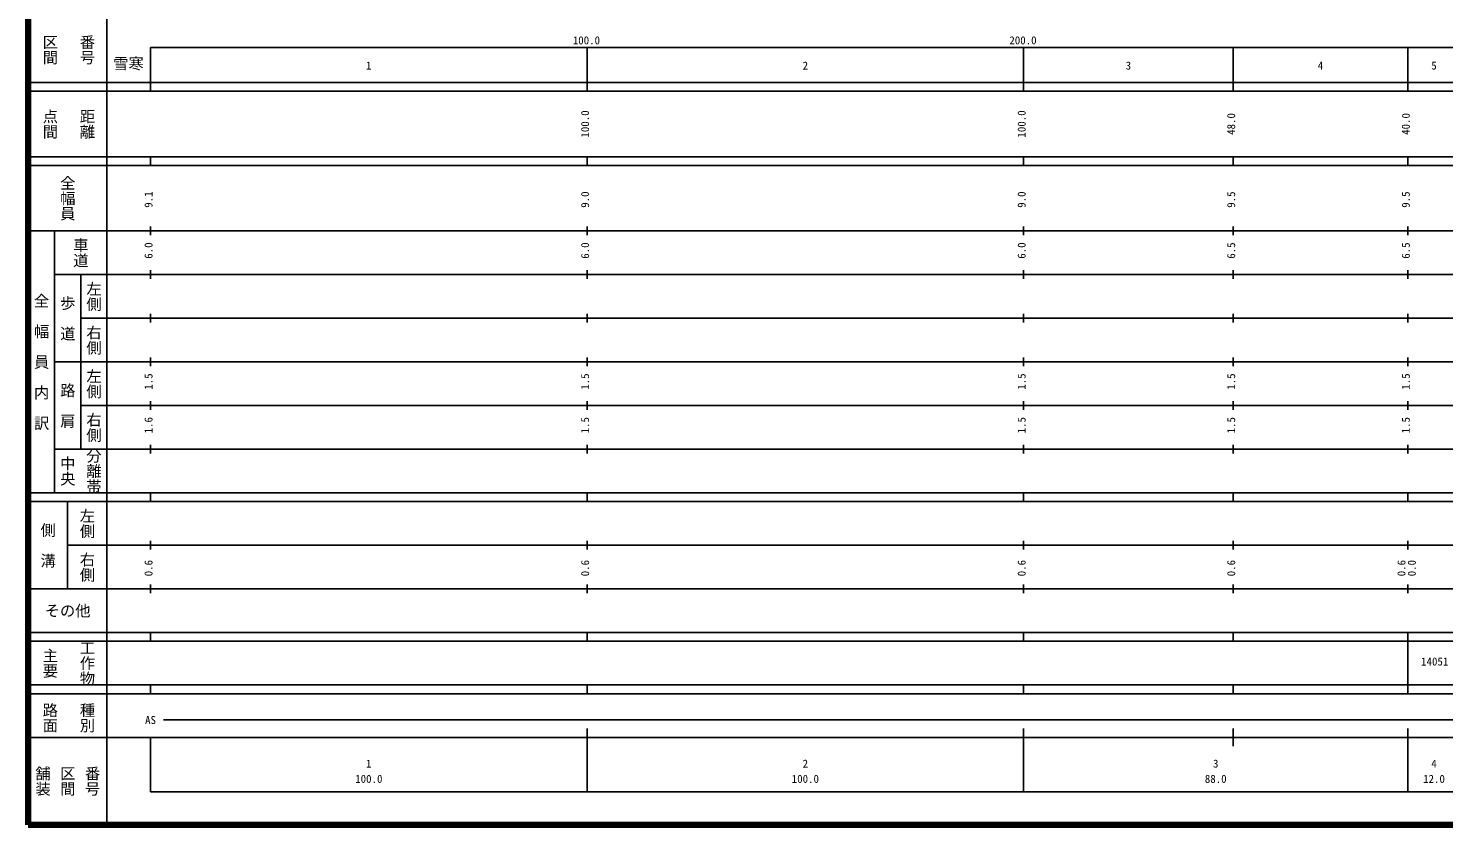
# Model space of a CAD drawing. Units: millimetres on the paper, enlarged 1000 times. Extents: x -199886483 to 680000, y -5525939 to 380000.
# Drawn here: x 40000 to 364218, y 20000 to 202409 of the extents above; entities that cross this region are included whole.
import ezdxf
from ezdxf.enums import TextEntityAlignment as Align

# ---------------------------------------------------------------- set-up
doc = ezdxf.new("R2010")
doc.units = ezdxf.units.MM
doc.header["$LTSCALE"] = 1000
doc.layers.add('M-TTL', color=2, linetype='Continuous', lineweight=140)
doc.layers.add('M-TTL-BAND', color=7, linetype='Continuous', lineweight=25)
doc.styles.add('@ＭＳ ゴシック', font='')
doc.styles.add('ＭＳ ゴシック', font='')
doc.styles.get('@ＭＳ ゴシック').set_extended_font_data('@MS Gothic')
doc.styles.get('ＭＳ ゴシック').set_extended_font_data('MS Gothic')

msp = doc.modelspace()

# ---------------------------------------------------------------- linework, layer by layer
at = {"layer": 'M-TTL'}
for p, q in [((40000, 380000), (40000, 20000)), ((40000, 20000), (680000, 20000))]:
    msp.add_line(p, q, dxfattribs=at)
at = {"layer": 'M-TTL-BAND'}
for p, q in [((58000, 370000), (58000, 20000)), ((68000, 198000), (579000, 198000)), ((68000, 198000), (68000, 188000)), ((168000, 188000), (168000, 198000)), ((268000, 188000), (268000, 198000)), ((316000, 188000), (316000, 198000)), ((356000, 188000), (356000, 198000)), ((40000, 190000), (579000, 190000)), ((40000, 188000), (579000, 188000)), ((40000, 173000), (579000, 173000)), ((68000, 171000), (68000, 173000)), ((168000, 171000), (168000, 173000)), ((268000, 171000), (268000, 173000)), ((316000, 171000), (316000, 173000)), ((356000, 171000), (356000, 173000)), ((40000, 171000), (579000, 171000)), ((40000, 156000), (579000, 156000)), ((46000, 96000), (46000, 156000)), ((68000, 155000), (68000, 157000)), ((168000, 155000), (168000, 157000)), ((268000, 155000), (268000, 157000)), ((316000, 155000), (316000, 157000)), ((356000, 155000), (356000, 157000)), ((46000, 146000), (579000, 146000)), ((52000, 146000), (52000, 106000)), ((68000, 145000), (68000, 147000)), ((168000, 145000), (168000, 147000)), ((268000, 145000), (268000, 147000)), ((316000, 145000), (316000, 147000)), ((356000, 145000), (356000, 147000)), ((68000, 135000), (68000, 137000)), ((168000, 135000), (168000, 137000)), ((268000, 135000), (268000, 137000)), ((316000, 135000), (316000, 137000)), ((356000, 135000), (356000, 137000)), ((52000, 136000), (579000, 136000)), ((68000, 125000), (68000, 127000)), ((168000, 125000), (168000, 127000)), ((268000, 125000), (268000, 127000)), ((316000, 125000), (316000, 127000)), ((356000, 125000), (356000, 127000)), ((46000, 126000), (579000, 126000)), ((68000, 115000), (68000, 117000)), ((168000, 115000), (168000, 117000)), ((268000, 115000), (268000, 117000)), ((316000, 115000), (316000, 117000)), ((356000, 115000), (356000, 117000)), ((52000, 116000), (579000, 116000)), ((68000, 105000), (68000, 107000)), ((168000, 105000), (168000, 107000)), ((268000, 105000), (268000, 107000)), ((316000, 105000), (316000, 107000)), ((356000, 105000), (356000, 107000)), ((46000, 106000), (579000, 106000)), ((40000, 96000), (579000, 96000)), ((68000, 94000), (68000, 96000)), ((168000, 94000), (168000, 96000)), ((268000, 94000), (268000, 96000)), ((316000, 94000), (316000, 96000)), ((356000, 94000), (356000, 96000)), ((40000, 94000), (579000, 94000)), ((49000, 94000), (49000, 74000)), ((68000, 83000), (68000, 85000)), ((168000, 83000), (168000, 85000)), ((268000, 83000), (268000, 85000)), ((316000, 83000), (316000, 85000)), ((356000, 83000), (356000, 85000)), ((49000, 84000), (579000, 84000)), ((68000, 73000), (68000, 75000)), ((168000, 73000), (168000, 75000)), ((268000, 73000), (268000, 75000)), ((316000, 73000), (316000, 75000)), ((356000, 73000), (356000, 75000)), ((40000, 74000), (579000, 74000)), ((40000, 64000), (579000, 64000)), ((40000, 62000), (579000, 62000)), ((68000, 62000), (68000, 64000)), ((168000, 62000), (168000, 64000)), ((268000, 62000), (268000, 64000)), ((316000, 62000), (316000, 64000)), ((356000, 62000), (356000, 64000)), ((356000, 52000), (356000, 62000)), ((40000, 52000), (579000, 52000)), ((68000, 50000), (68000, 52000)), ((168000, 50000), (168000, 52000)), ((268000, 50000), (268000, 52000)), ((316000, 50000), (316000, 52000)), ((356000, 50000), (356000, 52000)), ((40000, 50000), (579000, 50000)), ((71000, 44000), (565000, 44000)), ((40000, 40000), (579000, 40000)), ((68000, 40000), (68000, 27500)), ((168000, 27500), (168000, 42000)), ((268000, 27500), (268000, 42000)), ((316000, 38000), (316000, 42000)), ((356000, 27500), (356000, 42000)), ((68000, 27500), (579000, 27500))]:
    msp.add_line(p, q, dxfattribs=at)

# ---------------------------------------------------------------- texts
at = {"layer": 'M-TTL-BAND', "style": '@ＭＳ ゴシック'}
for s, p in [('区間', (45000, 197500)), ('番号', (53500, 197500)), ('点間', (45000, 180500)), ('距離', (53500, 180500)), ('全幅員', (49000, 163500)), ('車道', (52000, 151000)), ('左側', (55000, 141000)), ('全\u3000幅\u3000員\u3000内\u3000訳', (43000, 126000)), ('歩\u3000道', (49000, 136000)), ('右側', (55000, 131000)), ('左側', (55000, 121000)), ('路\u3000肩', (49000, 116000)), ('右側', (55000, 111000)), ('中央', (49000, 101000)), ('分離帯', (55000, 101000)), ('左側', (53500, 89000)), ('側\u3000溝', (44500, 84000)), ('右側', (53500, 79000)), ('工作物', (53500, 57000)), ('主要', (45000, 57000)), ('路面', (45000, 44500)), ('種別', (53500, 44500)), ('舗装', (43333, 30000)), ('区間', (49000, 30000)), ('番号', (54667, 30000))]:
    msp.add_text(s, height=2566, rotation=270, dxfattribs=at).set_placement(p, align=Align.MIDDLE_CENTER)
at = {"layer": 'M-TTL-BAND', "style": 'ＭＳ ゴシック'}
for s, p in [('100.0', (167844, 198195)), ('200.0', (267844, 198195)), ('1', (118000, 192405)), ('2', (218000, 192405)), ('3', (292000, 192405)), ('4', (336000, 192405)), ('5', (362000, 192405)), ('AS', (68000, 42500)), ('1', (118000, 32523)), ('2', (218000, 32523)), ('3', (312000, 32523)), ('4', (362000, 32523)), ('100.0', (118000, 29033)), ('100.0', (218000, 29033)), ('88.0', (312000, 29033)), ('12.0', (362000, 29033))]:
    msp.add_text(s, height=1833, dxfattribs=at).set_placement(p, align=Align.BOTTOM_CENTER)
for s, p in [('雪寒', (62940, 194331)), ('その他', (49000, 69000))]:
    msp.add_text(s, height=2566, dxfattribs=at).set_placement(p, align=Align.MIDDLE_CENTER)
for s, p in [('100.0', (169000, 180500)), ('100.0', (269000, 180500)), ('48.0', (317000, 180500)), ('40.0', (357000, 180500)), ('9.1', (69000, 163174)), ('9.0', (169000, 163174)), ('9.0', (269000, 163174)), ('9.5', (317000, 163174)), ('9.5', (357000, 163174)), ('6.0', (69000, 151500)), ('6.0', (169000, 151500)), ('6.0', (269000, 151500)), ('6.5', (317000, 151500)), ('6.5', (357000, 151500)), ('1.5', (69000, 121500)), ('1.5', (169000, 121500)), ('1.5', (269000, 121500)), ('1.5', (317000, 121500)), ('1.5', (357000, 121500)), ('1.6', (69000, 111500)), ('1.5', (169000, 111500)), ('1.5', (269000, 111500)), ('1.5', (317000, 111500)), ('1.5', (357000, 111500)), ('0.6', (69000, 78764)), ('0.6', (169000, 78764)), ('0.6', (269000, 78764)), ('0.6', (317000, 78764)), ('0.6', (356000, 78764)), ('0.0', (358370, 78764))]:
    msp.add_text(s, height=1833, rotation=90, dxfattribs=at).set_placement(p, align=Align.BOTTOM_CENTER)
msp.add_text('14051', height=1833, dxfattribs=at).set_placement((359042, 55907), align=Align.BOTTOM_LEFT)

doc.saveas('drawing.dxf')
